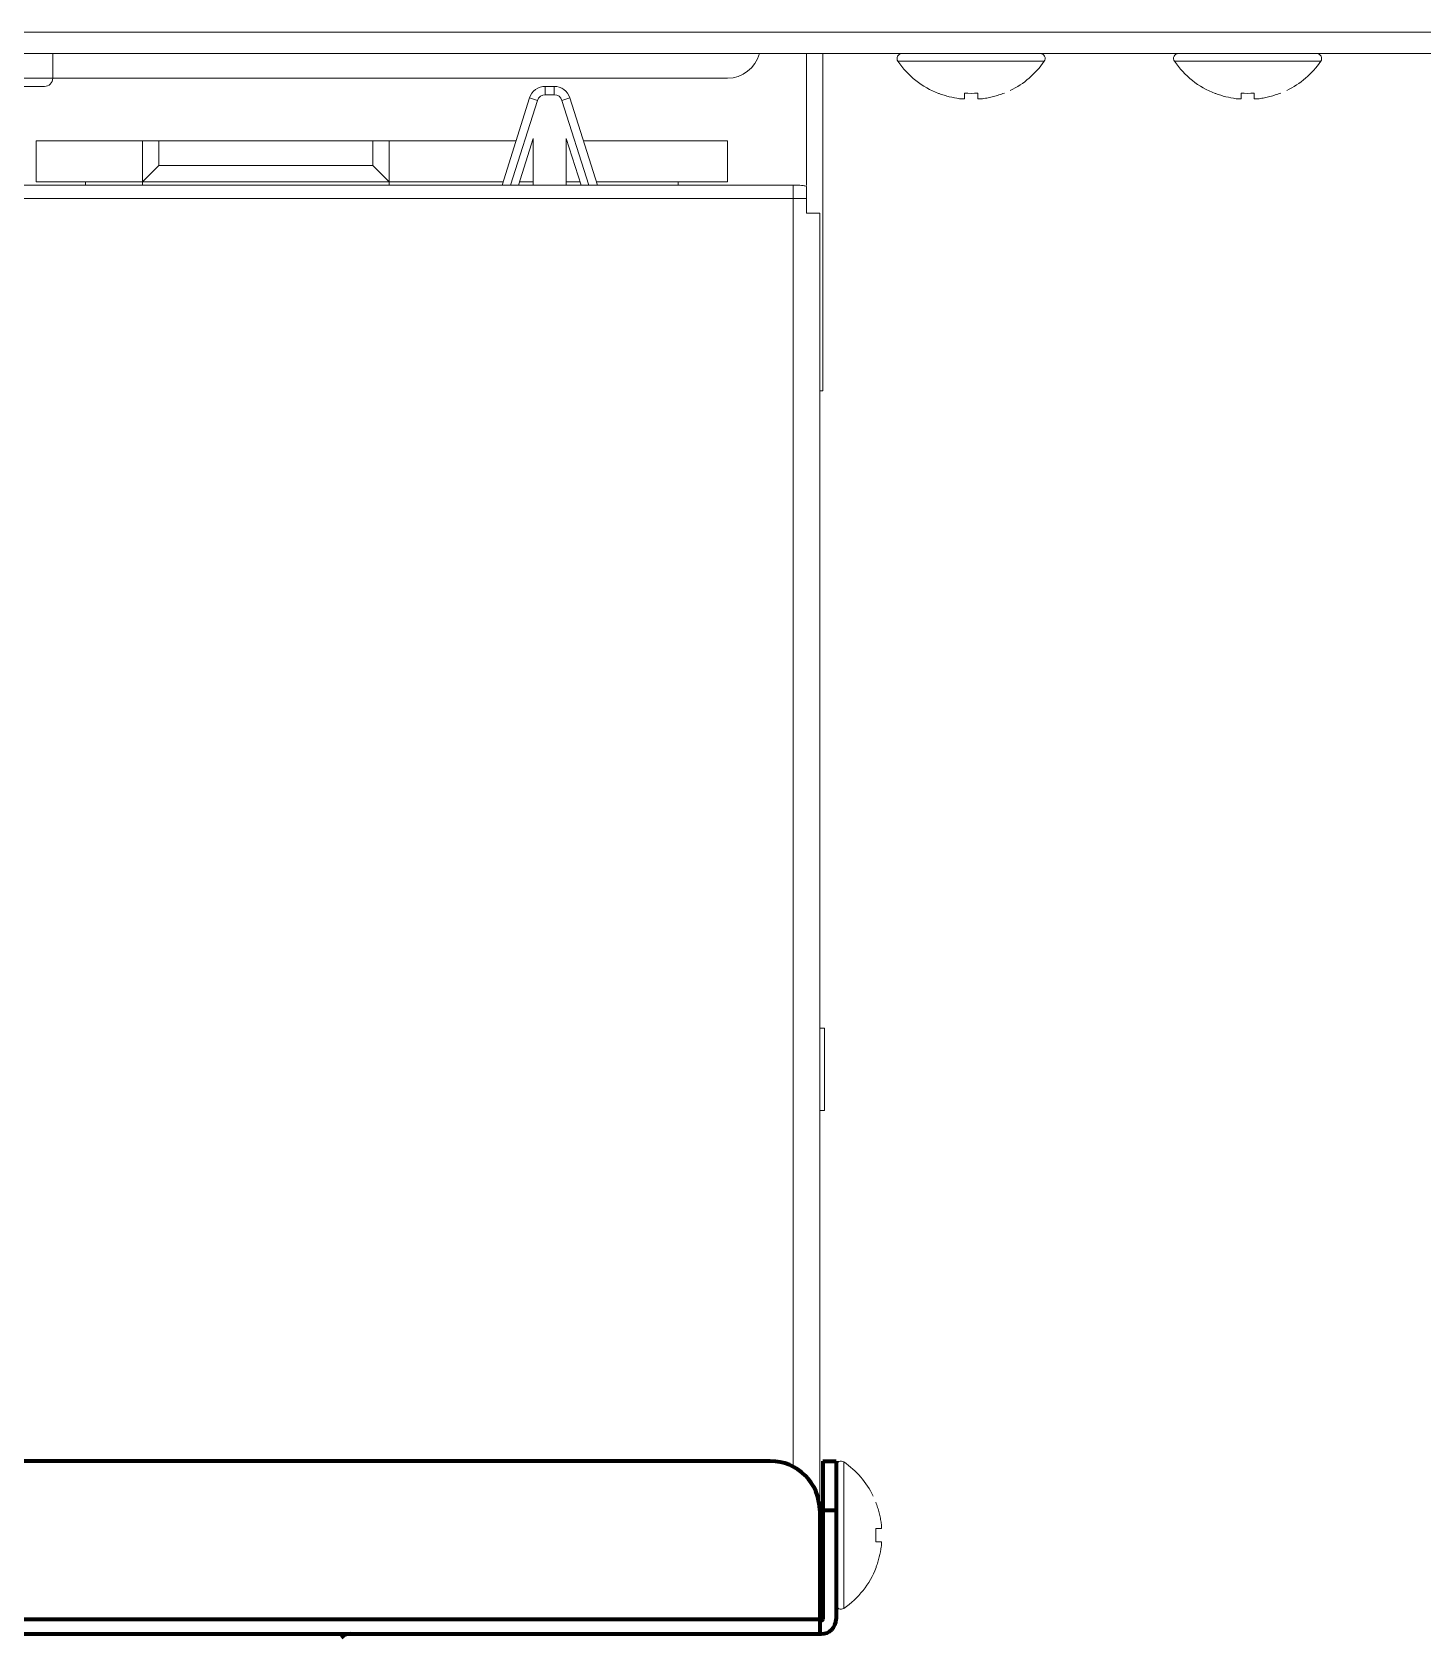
# Model space of a CAD drawing. Header units: millimetres. Extents: x 61566 to 667441, y 0 to 118800.
# Drawn here: x 435412 to 435496.5, y 44214.4 to 44312 of the extents above; entities that cross this region are included whole.
import ezdxf

# ---------------------------------------------------------------- set-up
doc = ezdxf.new("R2010")
doc.units = ezdxf.units.MM
doc.header["$LTSCALE"] = 200
doc.layers.add('LG-환기', color=2, linetype='Continuous')
doc.layers.add('환기유니트', color=6, linetype='Continuous')

# ---------------------------------------------------------------- blocks, each defined once
blk = doc.blocks.new('상업용 프리미엄환기 800~1000CMH')
at = {"layer": 'LG-환기', "color": 0, "linetype": 'Continuous', "lineweight": 70}
for p, q in [((953.2, 1358.557), (770.9, 1358.557)), ((771, 1357.757), (770.9, 1357.757)), ((771, 1351.057), (771, 1358.557)), ((770, 1348.057), (770, 1357.657)), ((770.8, 1348.057), (770.8, 1357.657)), ((953.1, 1357.657), (771, 1357.657)), ((770, 1351.057), (770.8, 1351.057)), ((770.8, 1348.057), (770, 1348.057)), ((774, 1348.057), (950.1, 1348.057))]:
    blk.add_line(p, q, dxfattribs=at)
at = {"layer": 'LG-환기', "color": 0, "linetype": 'Continuous', "lineweight": 18}
for p, q in [((769.53, 1348.11), (769.53, 1357.004)), ((767.566, 1354.525), (767.569, 1354.49)), ((771, 1354.557), (770.8, 1354.557)), ((771, 1353.32), (770.801, 1353.32)), ((771, 1272.257), (771, 1351.057)), ((770.8, 1350.557), (771, 1350.557)), ((772.6, 1270.557), (772.6, 1348.404)), ((770.7, 1321.757), (770.7, 1326.757)), ((771, 1326.757), (770.7, 1326.757)), ((770.7, 1321.757), (771, 1321.757)), ((770.8, 1283.057), (771, 1283.057)), ((770.8, 1283.057), (770.8, 1262.557)), ((771.8, 1272.257), (771, 1272.257)), ((771.8, 1271.357), (771.8, 1272.257)), ((771.8, 1271.357), (951.8, 1271.357)), ((771.8, 1270.581), (771.8, 1262.557)), ((951, 1270.557), (772.6, 1270.557)), ((784.563, 1270.357), (776.6, 1270.357)), ((776.6, 1270.357), (776.6, 1267.857)), ((779.6, 1270.557), (779.6, 1270.357)), ((786.179, 1265.255), (784.5, 1270.557)), ((785.024, 1270.557), (786.656, 1265.406)), ((785.5, 1270.557), (786.4, 1267.715)), ((786.402, 1270.357), (785.564, 1270.357)), ((786.4, 1267.715), (786.4, 1270.557)), ((788.144, 1265.406), (789.776, 1270.557)), ((788.4, 1267.715), (789.3, 1270.557)), ((788.4, 1270.557), (788.4, 1267.715)), ((789.237, 1270.357), (788.4, 1270.357)), ((790.3, 1270.557), (788.621, 1265.255)), ((818.6, 1270.357), (790.237, 1270.357)), ((797.15, 1267.857), (797.15, 1270.557)), ((797.15, 1270.357), (798.15, 1269.357)), ((811.15, 1269.357), (812.15, 1270.357)), ((812.15, 1270.557), (812.15, 1267.857)), ((815.6, 1270.357), (815.6, 1270.557)), ((818.6, 1267.857), (818.6, 1270.357)), ((811.15, 1269.357), (798.15, 1269.357)), ((798.15, 1269.357), (798.15, 1267.857)), ((811.15, 1267.857), (811.15, 1269.357)), ((785.353, 1267.857), (776.6, 1267.857)), ((797.149, 1267.857), (789.444, 1267.857)), ((812.15, 1267.857), (797.15, 1267.857)), ((818.6, 1267.857), (812.15, 1267.857)), ((786.179, 1265.255), (786.656, 1265.406)), ((788.621, 1265.255), (788.144, 1265.406)), ((746.968, 1264.991), (746.932, 1264.989)), ((763.768, 1264.991), (763.732, 1264.989)), ((787.132, 1264.557), (787.132, 1265.057)), ((787.132, 1265.057), (787.668, 1265.057)), ((787.668, 1264.557), (787.132, 1264.557)), ((787.668, 1264.557), (787.668, 1265.057)), ((851.1, 1264.557), (818.1, 1264.557)), ((776.6, 1264.057), (851.6, 1264.057)), ((817.6, 1264.057), (817.6, 1262.557)), ((705.484, 1262.557), (1034.788, 1262.557)), ((740.553, 1263.028), (749.447, 1263.028)), ((757.353, 1263.028), (766.247, 1263.028)), ((1051.8, 1261.257), (705.484, 1261.257))]:
    blk.add_line(p, q, dxfattribs=at)
at = {"layer": 'LG-환기', "color": 0, "linetype": 'Continuous', "lineweight": 70}
for centre, radius, start, end in [((799.51, 1359.357), 0.8, 270, 315.5), ((770.9, 1357.657), 0.9, 90, 180), ((770.9, 1357.657), 0.1, 90, 180), ((774, 1351.057), 3, 180, 270)]:
    blk.add_arc(centre, radius, start, end, dxfattribs=at)
at = {"layer": 'LG-환기', "color": 0, "linetype": 'Continuous', "lineweight": 18}
for centre, radius, start, end in [((772.596, 1352.559), 5.4, 124.60128, 158.60405), ((769.7, 1356.757), 0.3, 0, 124.60128), ((772.596, 1352.555), 5.4, 206.08673, 235.39872), ((769.7, 1348.357), 0.3, 235.39872, 0), ((787.132, 1265.557), 1, 197.57126, 270), ((787.132, 1265.557), 0.5, 197.57126, 270), ((787.668, 1265.557), 0.5, 270, 342.42874), ((787.668, 1265.557), 1, 270, 342.42874), ((744.998, 1259.961), 5.4, 116.08673, 145.39872), ((745.002, 1259.961), 5.4, 34.60128, 68.60405), ((761.798, 1259.961), 5.4, 116.08673, 145.39872), ((761.802, 1259.961), 5.4, 34.60128, 68.60405), ((818.1, 1264.057), 0.5, 90, 180), ((776.6, 1262.057), 2, 90, 165.52128), ((740.8, 1262.857), 0.3, 145.39872, 270), ((749.2, 1262.857), 0.3, 270, 34.60128), ((757.6, 1262.857), 0.3, 145.39872, 270), ((766, 1262.857), 0.3, 270, 34.60128)]:
    blk.add_arc(centre, radius, start, end, dxfattribs=at)
for points, knots in [([(767.569, 1354.49), (767.531, 1354.391), (767.496, 1354.291), (767.447, 1354.139), (767.432, 1354.088), (767.403, 1353.985), (767.389, 1353.934), (767.324, 1353.676), (767.284, 1353.467), (767.256, 1353.257)], [0, 0, 0, 0, 0.25, 0.25, 0.375, 0.375, 0.5, 0.5, 1, 1, 1, 1]), ([(767.256, 1353.257), (767.254, 1353.238), (767.251, 1353.218), (767.248, 1353.19), (767.248, 1353.18), (767.246, 1353.161), (767.245, 1353.152), (767.243, 1353.125), (767.242, 1353.107), (767.241, 1353.083), (767.241, 1353.075), (767.24, 1353.06), (767.24, 1353.052), (767.24, 1353.031), (767.24, 1353.019), (767.242, 1353.002), (767.242, 1352.997), (767.243, 1352.988), (767.244, 1352.98), (767.246, 1352.973), (767.247, 1352.967), (767.248, 1352.965), (767.251, 1352.959), (767.254, 1352.957), (767.256, 1352.957)], [0, 0, 0, 0, 0.125, 0.125, 0.1875, 0.1875, 0.25, 0.25, 0.375, 0.375, 0.4375, 0.4375, 0.5, 0.5, 0.625, 0.625, 0.6875, 0.6875, 0.75, 0.8125, 0.8125, 0.875, 0.875, 1, 1, 1, 1]), ([(767.256, 1352.957), (767.285, 1352.957), (767.328, 1352.957), (767.413, 1352.957), (767.445, 1352.957), (767.497, 1352.957), (767.516, 1352.957), (767.554, 1352.957), (767.574, 1352.957), (767.595, 1352.957)], [0, 0, 0, 0, 0.5, 0.5, 0.75, 0.75, 0.875, 0.875, 1, 1, 1, 1]), ([(771, 1350.59), (770.998, 1350.595), (770.997, 1350.601), (770.993, 1350.613), (770.992, 1350.619), (770.989, 1350.632), (770.988, 1350.639), (770.98, 1350.677), (770.969, 1350.751), (770.958, 1350.851), (770.952, 1350.923), (770.95, 1350.938), (770.948, 1350.968), (770.943, 1351.015), (770.939, 1351.064), (770.931, 1351.167), (770.925, 1351.241), (770.918, 1351.34), (770.917, 1351.36), (770.914, 1351.401), (770.912, 1351.422), (770.908, 1351.485), (770.905, 1351.528), (770.896, 1351.659), (770.891, 1351.75), (770.882, 1351.891), (770.88, 1351.939), (770.875, 1352.012), (770.874, 1352.036), (770.871, 1352.085), (770.87, 1352.11), (770.863, 1352.233), (770.858, 1352.332), (770.85, 1352.483), (770.847, 1352.533), (770.843, 1352.609), (770.842, 1352.634), (770.839, 1352.685), (770.837, 1352.71), (770.83, 1352.836), (770.818, 1353.034), (770.806, 1353.226), (770.801, 1353.32)], [0, 0, 0, 0, 0.024764, 0.024764, 0.045965, 0.045965, 0.067165, 0.067165, 0.151968, 0.236772, 0.236772, 0.257972, 0.257972, 0.279173, 0.321575, 0.321575, 0.406378, 0.406378, 0.427579, 0.427579, 0.44878, 0.44878, 0.491181, 0.491181, 0.575984, 0.575984, 0.618386, 0.618386, 0.639587, 0.639587, 0.660787, 0.660787, 0.745591, 0.745591, 0.787992, 0.787992, 0.809193, 0.809193, 0.830394, 0.830394, 0.915197, 1, 1, 1, 1]), ([(767.256, 1352.157), (767.254, 1352.157), (767.251, 1352.155), (767.248, 1352.15), (767.248, 1352.147), (767.246, 1352.142), (767.245, 1352.138), (767.243, 1352.127), (767.242, 1352.118), (767.241, 1352.102), (767.241, 1352.096), (767.24, 1352.083), (767.24, 1352.077), (767.24, 1352.056), (767.24, 1352.041), (767.242, 1352.016), (767.242, 1352.007), (767.243, 1351.99), (767.244, 1351.972), (767.246, 1351.954), (767.247, 1351.935), (767.248, 1351.926), (767.251, 1351.897), (767.254, 1351.877), (767.256, 1351.857)], [0, 0, 0, 0, 0.125, 0.125, 0.1875, 0.1875, 0.25, 0.25, 0.375, 0.375, 0.4375, 0.4375, 0.5, 0.5, 0.625, 0.625, 0.6875, 0.6875, 0.75, 0.8125, 0.8125, 0.875, 0.875, 1, 1, 1, 1]), ([(767.595, 1352.157), (767.513, 1352.157), (767.443, 1352.157), (767.372, 1352.157), (767.358, 1352.157), (767.333, 1352.157), (767.321, 1352.157), (767.289, 1352.157), (767.271, 1352.157), (767.256, 1352.157)], [0, 0, 0, 0, 0.5, 0.5, 0.625, 0.625, 0.75, 0.75, 1, 1, 1, 1]), ([(767.256, 1351.857), (767.271, 1351.747), (767.289, 1351.636), (767.321, 1351.471), (767.332, 1351.416), (767.357, 1351.306), (767.371, 1351.252), (767.399, 1351.142), (767.414, 1351.088), (767.446, 1350.98), (767.496, 1350.819), (767.554, 1350.661), (767.595, 1350.557)], [0, 0, 0, 0, 0.25, 0.25, 0.375, 0.375, 0.5, 0.5, 0.625, 0.625, 0.75, 1, 1, 1, 1]), ([(771.8, 1270.629), (771.8, 1270.655), (771.8, 1270.689), (771.8, 1270.745), (771.8, 1270.757), (771.8, 1270.782), (771.8, 1270.795), (771.8, 1270.836), (771.8, 1270.865), (771.8, 1270.913), (771.8, 1270.929), (771.8, 1270.964), (771.8, 1270.981), (771.8, 1271.035), (771.8, 1271.073), (771.8, 1271.131), (771.8, 1271.151), (771.8, 1271.181), (771.8, 1271.191), (771.8, 1271.212), (771.8, 1271.222), (771.8, 1271.274), (771.8, 1271.315), (771.8, 1271.357)], [0, 0, 0, 0, 0.25, 0.25, 0.3125, 0.3125, 0.375, 0.375, 0.5, 0.5, 0.5625, 0.5625, 0.625, 0.625, 0.75, 0.75, 0.8125, 0.8125, 0.84375, 0.84375, 0.875, 0.875, 1, 1, 1, 1]), ([(772.6, 1270.557), (772.533, 1270.557), (772.466, 1270.557), (772.331, 1270.558), (772.264, 1270.559), (772.13, 1270.567), (772.064, 1270.573), (771.931, 1270.594), (771.865, 1270.608), (771.8, 1270.629)], [0, 0, 0, 0, 0.25, 0.25, 0.5, 0.5, 0.75, 0.75, 1, 1, 1, 1]), ([(744.3, 1265.301), (744.189, 1265.287), (744.079, 1265.269), (743.914, 1265.237), (743.859, 1265.225), (743.749, 1265.2), (743.694, 1265.187), (743.585, 1265.158), (743.531, 1265.143), (743.423, 1265.111), (743.262, 1265.061), (743.104, 1265.004), (743, 1264.962)], [0, 0, 0, 0, 0.25, 0.25, 0.375, 0.375, 0.5, 0.5, 0.625, 0.625, 0.75, 1, 1, 1, 1]), ([(744.6, 1265.301), (744.6, 1265.304), (744.598, 1265.306), (744.592, 1265.309), (744.59, 1265.31), (744.584, 1265.312), (744.581, 1265.312), (744.57, 1265.314), (744.561, 1265.315), (744.544, 1265.317), (744.538, 1265.317), (744.526, 1265.317), (744.519, 1265.317), (744.498, 1265.317), (744.483, 1265.317), (744.459, 1265.316), (744.45, 1265.315), (744.433, 1265.314), (744.415, 1265.313), (744.397, 1265.312), (744.378, 1265.31), (744.368, 1265.309), (744.339, 1265.306), (744.32, 1265.304), (744.3, 1265.301)], [0, 0, 0, 0, 0.125, 0.125, 0.1875, 0.1875, 0.25, 0.25, 0.375, 0.375, 0.4375, 0.4375, 0.5, 0.5, 0.625, 0.625, 0.6875, 0.6875, 0.75, 0.8125, 0.8125, 0.875, 0.875, 1, 1, 1, 1]), ([(744.6, 1264.962), (744.6, 1265.045), (744.6, 1265.115), (744.6, 1265.186), (744.6, 1265.199), (744.6, 1265.224), (744.6, 1265.236), (744.6, 1265.268), (744.6, 1265.286), (744.6, 1265.301)], [0, 0, 0, 0, 0.5, 0.5, 0.625, 0.625, 0.75, 0.75, 1, 1, 1, 1]), ([(745.7, 1265.301), (745.68, 1265.304), (745.661, 1265.306), (745.632, 1265.309), (745.623, 1265.31), (745.604, 1265.312), (745.595, 1265.312), (745.567, 1265.314), (745.55, 1265.315), (745.525, 1265.317), (745.518, 1265.317), (745.502, 1265.317), (745.495, 1265.317), (745.474, 1265.317), (745.462, 1265.317), (745.445, 1265.316), (745.44, 1265.315), (745.431, 1265.314), (745.422, 1265.313), (745.416, 1265.312), (745.41, 1265.31), (745.408, 1265.309), (745.402, 1265.306), (745.4, 1265.304), (745.4, 1265.301)], [0, 0, 0, 0, 0.125, 0.125, 0.1875, 0.1875, 0.25, 0.25, 0.375, 0.375, 0.4375, 0.4375, 0.5, 0.5, 0.625, 0.625, 0.6875, 0.6875, 0.75, 0.8125, 0.8125, 0.875, 0.875, 1, 1, 1, 1]), ([(745.4, 1265.301), (745.4, 1265.272), (745.4, 1265.229), (745.4, 1265.144), (745.4, 1265.113), (745.4, 1265.06), (745.4, 1265.042), (745.4, 1265.003), (745.4, 1264.983), (745.4, 1264.962)], [0, 0, 0, 0, 0.5, 0.5, 0.75, 0.75, 0.875, 0.875, 1, 1, 1, 1]), ([(746.932, 1264.989), (746.834, 1265.027), (746.734, 1265.062), (746.582, 1265.11), (746.531, 1265.125), (746.428, 1265.155), (746.376, 1265.168), (746.118, 1265.234), (745.91, 1265.274), (745.7, 1265.301)], [0, 0, 0, 0, 0.25, 0.25, 0.375, 0.375, 0.5, 0.5, 1, 1, 1, 1]), ([(761.1, 1265.301), (760.989, 1265.287), (760.879, 1265.269), (760.714, 1265.237), (760.659, 1265.225), (760.549, 1265.2), (760.494, 1265.187), (760.385, 1265.158), (760.331, 1265.143), (760.223, 1265.111), (760.062, 1265.061), (759.904, 1265.004), (759.8, 1264.962)], [0, 0, 0, 0, 0.25, 0.25, 0.375, 0.375, 0.5, 0.5, 0.625, 0.625, 0.75, 1, 1, 1, 1]), ([(761.4, 1265.301), (761.4, 1265.304), (761.398, 1265.306), (761.392, 1265.309), (761.39, 1265.31), (761.384, 1265.312), (761.381, 1265.312), (761.37, 1265.314), (761.361, 1265.315), (761.344, 1265.317), (761.338, 1265.317), (761.326, 1265.317), (761.319, 1265.317), (761.298, 1265.317), (761.283, 1265.317), (761.259, 1265.316), (761.25, 1265.315), (761.233, 1265.314), (761.215, 1265.313), (761.197, 1265.312), (761.178, 1265.31), (761.168, 1265.309), (761.139, 1265.306), (761.12, 1265.304), (761.1, 1265.301)], [0, 0, 0, 0, 0.125, 0.125, 0.1875, 0.1875, 0.25, 0.25, 0.375, 0.375, 0.4375, 0.4375, 0.5, 0.5, 0.625, 0.625, 0.6875, 0.6875, 0.75, 0.8125, 0.8125, 0.875, 0.875, 1, 1, 1, 1]), ([(761.4, 1264.962), (761.4, 1265.045), (761.4, 1265.115), (761.4, 1265.186), (761.4, 1265.199), (761.4, 1265.224), (761.4, 1265.236), (761.4, 1265.268), (761.4, 1265.286), (761.4, 1265.301)], [0, 0, 0, 0, 0.5, 0.5, 0.625, 0.625, 0.75, 0.75, 1, 1, 1, 1]), ([(762.5, 1265.301), (762.48, 1265.304), (762.461, 1265.306), (762.432, 1265.309), (762.423, 1265.31), (762.404, 1265.312), (762.395, 1265.312), (762.367, 1265.314), (762.35, 1265.315), (762.325, 1265.317), (762.318, 1265.317), (762.302, 1265.317), (762.295, 1265.317), (762.274, 1265.317), (762.262, 1265.317), (762.245, 1265.316), (762.24, 1265.315), (762.231, 1265.314), (762.222, 1265.313), (762.216, 1265.312), (762.21, 1265.31), (762.208, 1265.309), (762.202, 1265.306), (762.2, 1265.304), (762.2, 1265.301)], [0, 0, 0, 0, 0.125, 0.125, 0.1875, 0.1875, 0.25, 0.25, 0.375, 0.375, 0.4375, 0.4375, 0.5, 0.5, 0.625, 0.625, 0.6875, 0.6875, 0.75, 0.8125, 0.8125, 0.875, 0.875, 1, 1, 1, 1]), ([(762.2, 1265.301), (762.2, 1265.272), (762.2, 1265.229), (762.2, 1265.144), (762.2, 1265.113), (762.2, 1265.06), (762.2, 1265.042), (762.2, 1265.003), (762.2, 1264.983), (762.2, 1264.962)], [0, 0, 0, 0, 0.5, 0.5, 0.75, 0.75, 0.875, 0.875, 1, 1, 1, 1]), ([(763.732, 1264.989), (763.634, 1265.027), (763.534, 1265.062), (763.382, 1265.11), (763.331, 1265.125), (763.228, 1265.155), (763.176, 1265.168), (762.918, 1265.234), (762.71, 1265.274), (762.5, 1265.301)], [0, 0, 0, 0, 0.25, 0.25, 0.375, 0.375, 0.5, 0.5, 1, 1, 1, 1])]:
    blk.add_open_spline(points, degree=3, knots=knots, dxfattribs=at)
for points, degree in [([(767.595, 1352.957), (767.575, 1352.689), (767.575, 1352.422), (767.595, 1352.157)], 3), ([(770.801, 1353.32), (771, 1353.189)], 1), ([(767.595, 1350.557), (767.575, 1350.556), (767.575, 1350.556), (767.595, 1350.557)], 3), ([(743, 1264.962), (742.998, 1264.983), (742.998, 1264.983), (743, 1264.962)], 3), ([(745.4, 1264.962), (745.131, 1264.983), (744.865, 1264.983), (744.6, 1264.962)], 3), ([(759.8, 1264.962), (759.798, 1264.983), (759.798, 1264.983), (759.8, 1264.962)], 3), ([(762.2, 1264.962), (761.931, 1264.983), (761.665, 1264.983), (761.4, 1264.962)], 3)]:
    blk.add_open_spline(points, degree=degree, dxfattribs=at)

msp = doc.modelspace()

# ---------------------------------------------------------------- block references
at = {"layer": '환기유니트', "rotation": 180}
msp.add_blockref('상업용 프리미엄환기 800~1000CMH', (436230.886, 45573.232), dxfattribs=at)

doc.saveas('drawing.dxf')
